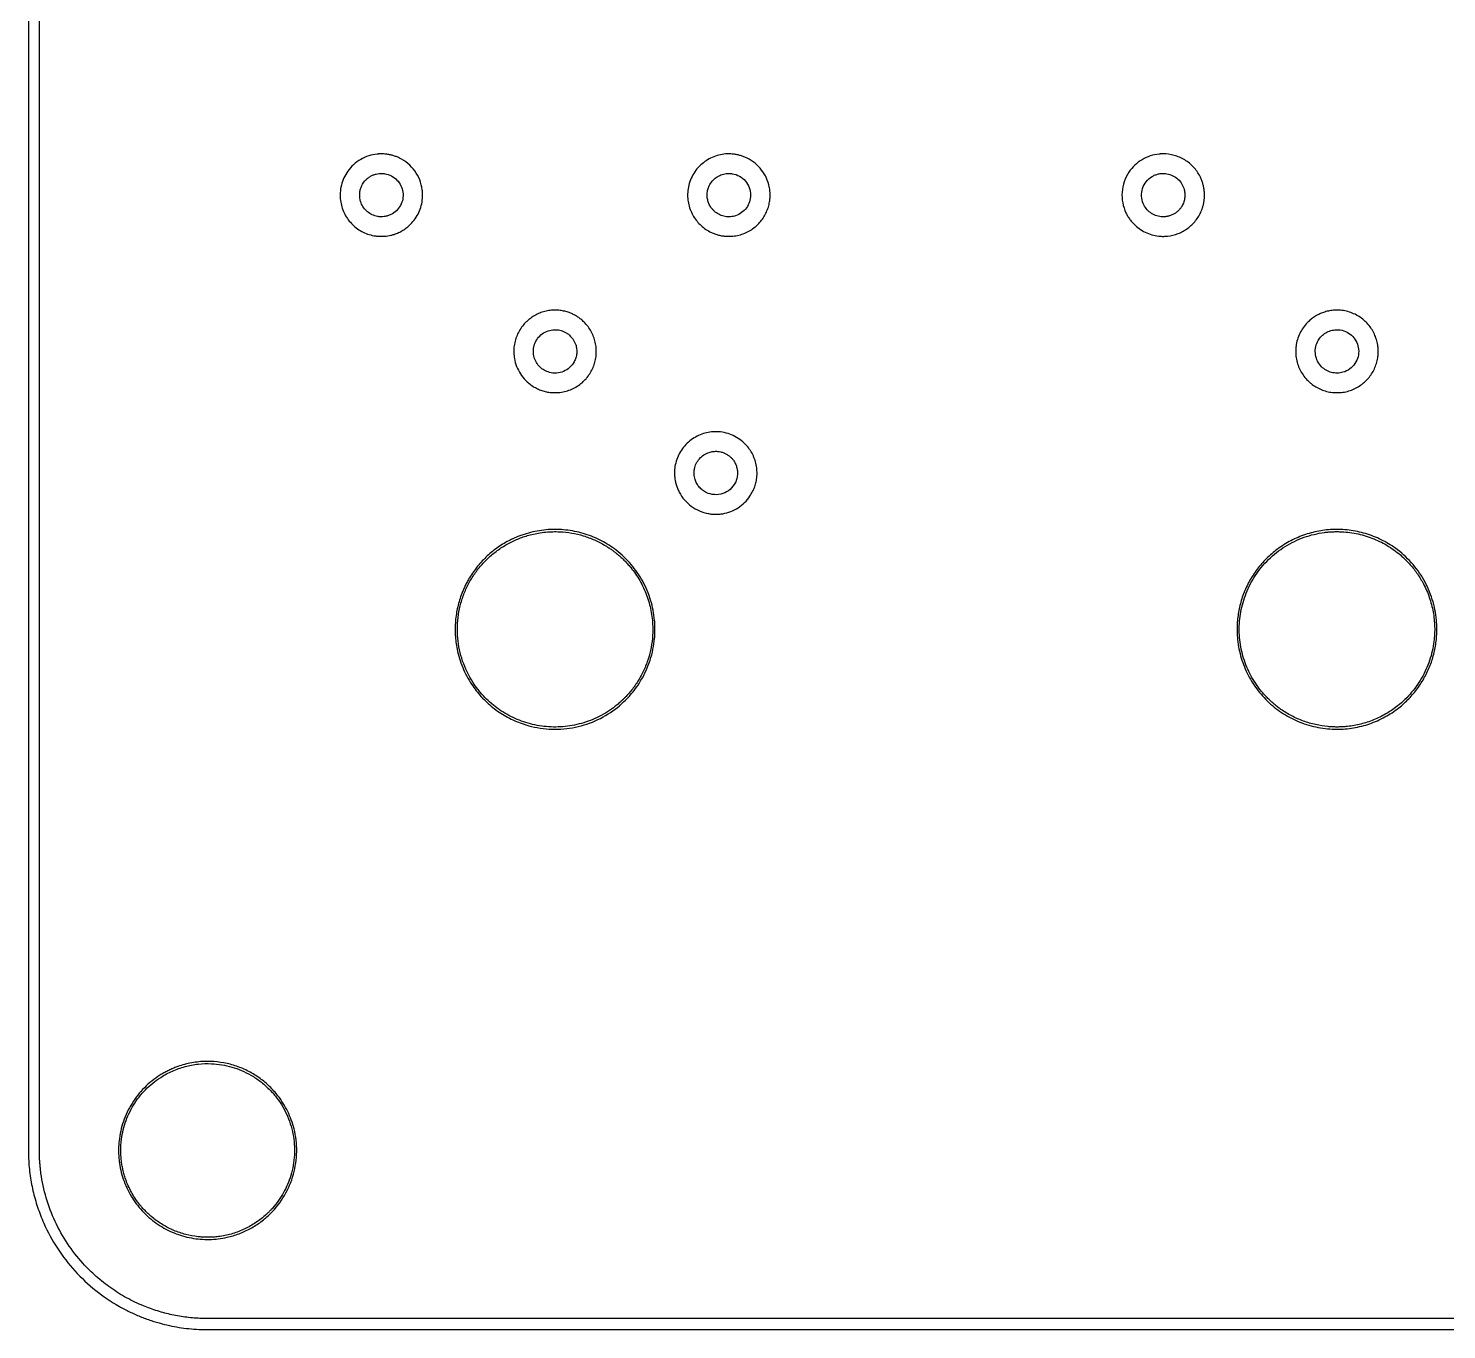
# Model space of a CAD drawing. Extents: x 0 to 24643, y 0 to 50000.
# Drawn here: x 0 to 13354, y 0 to 12256 of the extents above; entities that cross this region are included whole.
import ezdxf

# ---------------------------------------------------------------- set-up
doc = ezdxf.new("R2010")
doc.units = 0

msp = doc.modelspace()

# ---------------------------------------------------------------- linework, layer by layer
for points in [[(23019.260842, 49998.888079, 0.000001), (20714.559307, 49999.172447, 0.000022)], [(17617.631839, 49999.413961, 0.000005), (12334.5, 49999.540123, 0.000007), (8235.163056, 49999.542638, 0.000011)], [(-0.02198, 25000), (-0.020786, 1685.812969, 0.00926), (0.994476, 1631, 0.023135), (14.633169, 1467.652414, 0.024127), (43.221615, 1308.567615, 0.024215), (86.879326, 1153.521795, 0.023688), (145.595092, 1002.256191, 0.040105), (273.738626, 766.457072, 0.039834), (438.140919, 553.569253, 0.039811), (634.32351, 369.334649, 0.039955), (857, 218.767231, 0.016298), (953.154833, 168.451825, 0.015926), (1053.117778, 124.092405, 0.015954), (1155.521761, 86.25902, 0.016502), (1258.990085, 55.496291, 0.013477), (1350.800399, 34.092582, 0.014167), (1442.118238, 18.064067, 0.014056), (1534.874363, 7.132435, 0.012816), (1631, 1.013275, 0.009485), (1685.138813, -0.013929), (12321.642802, -0.020654), (22958.429286, -0.022176, 0.009586)], [(23003.260294, 104.560053), (12344.202408, 104.149824), (1701.862043, 103.7463, -0.008996), (1633, 104.982826, -0.021839), (1491.272163, 116.290784, -0.022459), (1352.404196, 139.870997, -0.022487), (1216.376577, 175.777047, -0.02202), (1083.147985, 223.967911, -0.027949), (925.499121, 299.536515, -0.027597), (776.567115, 392.505926, -0.027573), (638.658433, 501.398114, -0.027787), (513.944617, 624.540037, -0.037603), (368.313656, 811.792491, -0.037468), (252.175152, 1018.96329, -0.037472), (168.267346, 1241.121686, -0.037632), (118.603782, 1473, -0.005192), (114.539703, 1505.244294, -0.005066), (111.109887, 1537.831409, -0.004861), (108.219493, 1571.749234, -0.003999), (105.776363, 1608, -0.014825), (104.361508, 1655.707597), (104.360061, 25000)]]:
    msp.add_lwpolyline(points, format="xyb")
for points in [[(3299.5, 11073.406016, -0.000659), (3297.25655, 11073.188247, -0.000135), (3293.296875, 11072.810232, -0.000142), (3288.696109, 11072.373593, -0.000134), (3284, 11071.930524, 0.055899), (3204.571374, 11055.375497, 0.05258), (3129.020322, 11021.434079, 0.05232), (3061.869101, 10972.283665, 0.054188), (3007.262659, 10910.789344, 0.047006), (2971.037317, 10848.09288, 0.046409), (2946.97564, 10779.468436, 0.046446), (2935.997395, 10707.63619, 0.047239), (2938.567255, 10635.42766, 0.078882), (2973.073087, 10518.698292, 0.078693), (3042.051957, 10418.286435, 0.078711), (3138.665026, 10344.119235, 0.078973), (3253.361398, 10303.547008, 0.009403), (3271.116643, 10300.616505, 0.014541), (3286.557691, 10298.822106, 0.013803), (3302.646485, 10297.871648, 0.007445), (3322.5, 10297.54379, 0.016333), (3355.207838, 10298.559425, 0.022062), (3384.625601, 10301.743667, 0.022441), (3413.250178, 10307.451248, 0.017863), (3443.548075, 10316.078603, 0.028869), (3486.445861, 10332.759172, 0.030527), (3526.313861, 10354.00432, 0.030425), (3563.417039, 10380.01808, 0.02828), (3598.055131, 10410.944869, 0.042657), (3642.543729, 10463.748942, 0.045294), (3676.423127, 10522.328319, 0.045125), (3699.298489, 10586.256238, 0.041735), (3711.092224, 10654.951243, 0.019713), (3711.902835, 10672.118561, 0.008223), (3711.701515, 10695.302695, 0.008239), (3710.734611, 10718.528918, 0.019113), (3709.058054, 10735.884185, 0.060853), (3684.698726, 10828.919645, 0.06179), (3638.739938, 10912.835145, 0.061912), (3573.765537, 10982.839757, 0.061523), (3493.5, 11034.979844, 0.020992), (3463.767281, 11047.945783, 0.021291), (3433.190392, 11058.3054, 0.021005), (3401.446766, 11066.143876, 0.019247), (3368.219759, 11071.56042, 0.020265), (3355.744873, 11072.592971, 0.003802), (3332.8403, 11073.382444, 0.003343), (3309.881628, 11073.845448, 0.027897)], [(6565, 11072.939384, 0.039893), (6500.062197, 11061.994667, 0.042261), (6438.979494, 11040.991244, 0.042288), (6382.331956, 11010.031043, 0.040044), (6330.584599, 10969.474105, 0.045973), (6285.08713, 10919.053638, 0.044461), (6248.991587, 10860.623678, 0.044047), (6223.517682, 10796.186527, 0.043342), (6209.553889, 10727.934375, 0.040532), (6207.549171, 10669.266695, 0.037783), (6214.886505, 10609.616275, 0.037675), (6231.150887, 10551.579786, 0.039743), (6255.722961, 10497.716776, 0.03575), (6286.949226, 10449.94167, 0.036761), (6324.397902, 10407.575775, 0.036795), (6367.612975, 10371.184869, 0.035955), (6416.018376, 10341.210224, 0.023149), (6448.194691, 10326.20827, 0.023367), (6481.521193, 10314.296936, 0.022982), (6516.343957, 10305.383568, 0.020825), (6553, 10299.355717, 0.021138), (6569.579996, 10298.041976, 0.007546), (6593.317736, 10297.526545, 0.007564), (6617.098138, 10297.728909, 0.020668), (6633.874568, 10298.820394, 0.035186), (6690.6452, 10308.954115, 0.036653), (6744.637687, 10326.862062, 0.03669), (6795.386408, 10352.44159, 0.03541), (6842.491265, 10385.435264, 0.018191), (6854.655943, 10396.065477, 0.007843), (6870.113336, 10411.061439, 0.00785), (6885.114236, 10426.557511, 0.017893), (6895.820229, 10438.821329, 0.031566), (6925.675044, 10480.747455, 0.032492), (6949.697184, 10525.706773, 0.032764), (6967.5225, 10573.027801, 0.033338), (6978.890659, 10622, 0.007072), (6981.382746, 10638.795768, 0.015611), (6982.701917, 10651.69185, 0.01369), (6983.306681, 10665.637113, 0.004316), (6983.459589, 10686.5, 0.007104), (6983.10683, 10709.240128, 0.015492), (6982.048935, 10726.646669, 0.016869), (6979.98592, 10743.009369, 0.010189), (6976.496196, 10762.237986, 0.056794), (6949.2157, 10846.423028, 0.057099), (6903.729859, 10922.14722, 0.057102), (6842.297634, 10985.618787, 0.056807), (6768, 11033.677603, 0.021314), (6737.634064, 11047.166796, 0.021804), (6706.456908, 11057.909017, 0.021544), (6674.10468, 11066.002379, 0.019739), (6640.219759, 11071.56042, 0.02049), (6625.585081, 11072.7651, 0.005707), (6602.589256, 11073.449283, 0.005695), (6579.594489, 11073.608862, 0.020697)], [(10661, 11073.342879, -0.00039), (10658.976414, 11073.149604, -0.000068), (10655.15, 11072.787678, -0.000074), (10650.659461, 11072.364214, -0.000066), (10646, 11071.926131, 0.057463), (10563.882168, 11054.559617, 0.054438), (10486.257279, 11018.772958, 0.054189), (10417.865202, 10966.886465, 0.055863), (10363.001773, 10902, 0.064774), (10318.344739, 10812.07281, 0.06481), (10298.193402, 10713.729954, 0.064839), (10303.892426, 10613.54634, 0.064938), (10335.062054, 10518.218985, 0.023589), (10352.235427, 10486.244349, 0.022825), (10372.519919, 10455.664709, 0.023021), (10395.314785, 10427.324028, 0.025112), (10420, 10402.050114, 0.041004), (10472.776595, 10360.665033, 0.04343), (10530.628534, 10329.342454, 0.043289), (10593.197735, 10308.405636, 0.040226), (10660, 10297.900897, 0.015573), (10674.183907, 10297.270408, 0.007457), (10692.419764, 10297.300226, 0.007461), (10710.688737, 10297.875343, 0.015206), (10725, 10298.976634, 0.065524), (10826.098776, 10323.510782, 0.067086), (10916.527514, 10373.254082, 0.06711), (10990.534369, 10445.14519, 0.065647), (11043.51151, 10534.580837, 0.020769), (11053.277631, 10560.359542, 0.017477), (11061.506683, 10588.379402, 0.017165), (11067.903231, 10617.478591, 0.017985), (11072.173215, 10646.5, 0.021893), (11073.295114, 10663.386602, 0.00726), (11073.494751, 10688.212838, 0.007216), (11072.976933, 10712.971574, 0.022824), (11071.63546, 10729.5, 0.019066), (11065.73884, 10764.966718, 0.022514), (11057.393713, 10797.937981, 0.022891), (11046.258236, 10829.549217, 0.021038), (11031.996159, 10860.933619, 0.069247), (10970.714129, 10949.200422, 0.069516), (10887.73302, 11017.247545, 0.069612), (10789.389685, 11059.87709, 0.06976), (10683.195532, 11073.839963, 0.001512), (10675.780052, 11073.754052, 0.001946), (10668.963687, 11073.627929, 0.001485), (10663.251379, 11073.483023, 0.016919)], [(3356, 10887.523115, -0.079061), (3418.183304, 10866.739509, -0.080015), (3470.55653, 10827.741882, -0.08035), (3507.871254, 10774.433266, -0.080696), (3526.408213, 10712.158257, -0.077598), (3524.716325, 10648.61037, -0.078004), (3503.721886, 10588.726332, -0.078127), (3465.428156, 10538.230373, -0.078208), (3413.5, 10501.941775, -0.039573), (3383.064635, 10489.97099, -0.040145), (3351.268796, 10483.014833, -0.040105), (3318.739806, 10481.224977, -0.039327), (3286.123504, 10484.623169, -0.065649), (3236.746141, 10500.632755, -0.063406), (3192.564906, 10529.031816, -0.0634), (3156.906105, 10567.598973, -0.065612), (3132.536501, 10613.445154, -0.037829), (3123.957633, 10643.065859, -0.037127), (3119.87116, 10673.827802, -0.03721), (3120.383173, 10704.788223, -0.038394), (3125.496822, 10735, -0.028653), (3132.149117, 10756.375444, -0.026772), (3141.33068, 10777.354934, -0.026743), (3152.713052, 10797.256096, -0.02843), (3165.943976, 10815.408293, -0.019631), (3172.514271, 10822.810161, -0.008379), (3181.845501, 10832.205656, -0.008283), (3191.377867, 10841.184517, -0.02259), (3198.5, 10847.107942, -0.032233), (3222.422798, 10862.92385, -0.034031), (3247.76063, 10875.215825, -0.034251), (3274.375444, 10883.893111, -0.03356), (3302.107115, 10888.927835, -0.026215), (3312.958277, 10889.580583, -0.008431), (3329.089628, 10889.432216, -0.008429), (3345.205385, 10888.740143, -0.026253)], [(6628, 10887.526823, -0.087003), (6696.062789, 10863.549008, -0.08861), (6751.414478, 10817.954416, -0.08881), (6787.468463, 10756.114464, -0.087897), (6800, 10685.37975, -0.078494), (6790.061714, 10622.463586, -0.078558), (6761.215397, 10565.693595, -0.078519), (6716.248133, 10520.567716, -0.078296), (6659.516267, 10491.451576, -0.06193), (6609.862556, 10481.685952, -0.062371), (6559.452602, 10484.415111, -0.06231), (6511.228652, 10499.497863, -0.061592), (6468, 10526.038062, -0.019389), (6459.980288, 10532.964986, -0.009638), (6450.340081, 10542.321467, -0.009632), (6441.092914, 10552.015806, -0.01994), (6434.331591, 10560, -0.024756), (6424.816108, 10573.519961, -0.018189), (6415.590141, 10589.360388, -0.018185), (6407.536785, 10605.835581, -0.024685), (6401.567079, 10621.275522, -0.048626), (6392.964949, 10659.31393, -0.047597), (6391.782574, 10698.576375, -0.047646), (6398.043601, 10737.314967, -0.048947), (6411.497679, 10773.801272, -0.060835), (6439.339256, 10816.989494, -0.063341), (6476.422382, 10851.546718, -0.063239), (6521.032352, 10875.762914, -0.060311), (6571, 10888.550728, -0.026665), (6582.929197, 10889.468096, -0.010349), (6599.497632, 10889.513418, -0.010356), (6616.064437, 10888.872415, -0.026446)], [(10706.144045, 10888.950865, -0.071783), (10763.01839, 10874.774338, -0.072453), (10813.365437, 10845.122385, -0.072321), (10853.234032, 10802.283121, -0.071107), (10879.528809, 10749.625376, -0.053636), (10888.735395, 10707.259725, -0.053226), (10888.755644, 10663.7932, -0.05322), (10879.599115, 10621.297321, -0.053598), (10861.691826, 10581.799594, -0.032862), (10847.310457, 10560.708449, -0.03032), (10829.924464, 10541.075536, -0.03032), (10810.291551, 10523.689543, -0.032862), (10789.200406, 10509.308174, -0.039929), (10760.615493, 10495.396403, -0.038714), (10729.888591, 10486.034914, -0.038753), (10698.117056, 10481.529164, -0.040199), (10666.423678, 10482.066222, -0.066385), (10613.013859, 10494.56468, -0.067095), (10564.95602, 10520.597022, -0.067236), (10525.588828, 10558.367189, -0.067141), (10497.631594, 10605.245799, -0.089436), (10481.386151, 10676.136404, -0.090036), (10490.987796, 10748.060179, -0.089794), (10525.301519, 10812.174286, -0.088358), (10580.080101, 10860.610102, -0.042084), (10609.042825, 10875.0914, -0.039619), (10640.607086, 10884.866842, -0.039479), (10673.431849, 10889.566902, -0.04109)], [(4926, 9600.883109, 0.032575), (4875.595846, 9593.084081, 0.032687), (4826.690833, 9578.809722, 0.032606), (4779.949455, 9558.242271, 0.032055), (4736, 9531.669709, 0.019918), (4717.177224, 9517.427972, 0.013779), (4697.012547, 9499.915817, 0.013733), (4677.731566, 9481.214714, 0.01903), (4661.581183, 9463.353665, 0.036968), (4627.662835, 9416.161583, 0.037574), (4601.270968, 9364.737956, 0.03744), (4582.795921, 9309.764488, 0.036145), (4572.456896, 9252, 0.020585), (4570.919402, 9227.89128, 0.014308), (4571.085655, 9200.60054, 0.014209), (4572.826537, 9173.057358, 0.01885), (4576.062235, 9148.159099, 0.051733), (4597.136859, 9072.100229, 0.050963), (4633.450798, 9001.577194, 0.050909), (4683.321481, 8939.790952, 0.051399), (4744.5, 8889.578067, 0.027738), (4783.515611, 8866.765224, 0.029748), (4823.93383, 8848.997873, 0.029378), (4866.639686, 8835.976978, 0.025743), (4912.5, 8827.360112, 0.022895), (4927.364998, 8826.041546, 0.00607), (4951.181644, 8825.313737, 0.006218), (4975.162388, 8825.1705, 0.020106), (4991.071884, 8825.913521, 0.035587), (5048.674797, 8835.092423, 0.037563), (5103.327772, 8852.253618, 0.037547), (5154.81878, 8877.406707, 0.035495), (5203, 8910.398962, 0.020396), (5216.314436, 8921.893366, 0.007812), (5233.907058, 8938.903893, 0.007739), (5250.854863, 8956.342826, 0.022268), (5261.863431, 8969.121747, 0.030809), (5293.327377, 9014.624135, 0.03547), (5317.343964, 9061.615608, 0.035526), (5334.448192, 9111.462994, 0.03109), (5345.253567, 9165.5, 0.023406), (5346.987281, 9185.062089, 0.009232), (5347.612486, 9212.089647, 0.009218), (5347.240684, 9239.084881, 0.023819), (5345.687335, 9258.5, 0.032482), (5335.028537, 9313.211748, 0.035418), (5317.57644, 9364.471462, 0.035533), (5293.12508, 9412.607577, 0.033123), (5261.58443, 9458, 0.019143), (5249.780722, 9471.683957, 0.009267), (5233.707374, 9488.307445, 0.009273), (5216.96213, 9504.387721, 0.018383), (5203, 9516.384575, 0.020669), (5174.834592, 9536.995596, 0.02236), (5145.775203, 9554.64043, 0.022517), (5115.449898, 9569.512669, 0.021607), (5083.495034, 9581.823132, 0.014405), (5061.996136, 9588.372501, 0.014422), (5040.163858, 9593.670259, 0.014394), (5018.020501, 9597.709488, 0.014216), (4995.589386, 9600.487386, 0.015554), (4980.541206, 9601.446939, 0.006722), (4960.460848, 9601.831126, 0.006685), (4940.509139, 9601.677829, 0.016835)], [(12288, 9600.892315, 0.03106), (12241.11729, 9593.829546, 0.030176), (12195.005106, 9580.970438, 0.030211), (12150.82801, 9562.671997, 0.031306), (12109.722136, 9539.371143, 0.012728), (12091.33701, 9526.692169, 0.015246), (12074.721867, 9513.805672, 0.01511), (12058.800251, 9499.830508, 0.012109), (12042.5, 9483.871545, 0.04), (12002.954762, 9436.133074, 0.040276), (11971.617551, 9382.812574, 0.040117), (11949.132492, 9324.950292, 0.039019), (11935.920909, 9263.701455, 0.019058), (11934.247921, 9246.38966, 0.008394), (11933.294638, 9223.399009, 0.008404), (11933.113741, 9200.341421, 0.018621), (11933.925639, 9182.780407, 0.036067), (11943.060249, 9124.526831, 0.038253), (11960.372645, 9069.364908, 0.038054), (11985.985395, 9017.230717, 0.034965), (12019.855968, 8968, 0.022179), (12030.609823, 8955.661337, 0.007179), (12047.573436, 8938.361484, 0.007253), (12065.117957, 8921.472952, 0.020513), (12078, 8910.381984, 0.033051), (12123.808137, 8878.791667, 0.0359), (12172.165239, 8854.478041, 0.03574), (12223.702098, 8837.247, 0.032191), (12279, 8826.792624, 0.025988), (12293.797125, 8825.747298, 0.004644), (12321.503553, 8825.490325, 0.004643), (12349.20981, 8825.747975, 0.026009), (12364, 8826.793778, 0.032446), (12419.52417, 8837.326526, 0.035508), (12471.517199, 8854.748545, 0.03586), (12520.066674, 8879.166236, 0.03445), (12565.320128, 8910.563722, 0.016021), (12580.128292, 8923.226836, 0.0112), (12596.022068, 8938.390997, 0.011197), (12611.227322, 8954.25836, 0.015966), (12623.943386, 8969.059487, 0.034214), (12654.890517, 9013.391086, 0.035219), (12679.169838, 9061.113966, 0.034804), (12696.742217, 9112.309481, 0.031823), (12707.682666, 9167, 0.025715), (12709.199215, 9185.364388, 0.007699), (12709.636803, 9213.452009, 0.00771), (12709.208538, 9241.55331, 0.025488), (12707.699514, 9260, 0.032319), (12696.918099, 9313.961157, 0.034399), (12679.424994, 9364.934048, 0.034658), (12655.251907, 9412.681621, 0.033863), (12624.547482, 9457.023552, 0.019493), (12612.677154, 9470.769143, 0.008477), (12595.903889, 9488.127524, 0.008464), (12578.590412, 9504.870831, 0.019996), (12565, 9516.593412, 0.035982), (12517.054022, 9549.382515, 0.037113), (12465.382965, 9574.578633, 0.037168), (12410.629131, 9591.828834, 0.036319), (12353.5, 9600.948552, 0.016503), (12340.420692, 9601.638313, 0.005136), (12320.748276, 9601.8235, 0.005136), (12301.076487, 9601.604543, 0.016507)], [(4990.5, 9415.525333, -0.032489), (5015.299466, 9410.013855, -0.030532), (5039.711784, 9401.2493, -0.030357), (5063.014096, 9389.516947, -0.031208), (5084.5, 9375.145745, -0.027038), (5096.415297, 9364.987145, -0.017081), (5109.222684, 9351.952174, -0.016955), (5121.289375, 9337.871499, -0.023984), (5130.970504, 9324.5, -0.021818), (5136.803604, 9314.65928, -0.010793), (5143.380982, 9301.706261, -0.010793), (5149.394423, 9288.478783, -0.021774), (5153.444767, 9277.768845, -0.051698), (5162.383737, 9236.77901, -0.050842), (5162.797858, 9194.591633, -0.050998), (5154.700626, 9153.310365, -0.052688), (5138.463679, 9115, -0.082179), (5096.278108, 9061.768258, -0.083675), (5039.435453, 9025.357737, -0.083684), (4973.804999, 9009.591319, -0.082224), (4906.208951, 9016.052592, -0.06614), (4857.646849, 9036.097478, -0.064401), (4815.515011, 9068.271309, -0.064441), (4782.976419, 9110.085365, -0.066369), (4762.546482, 9158.400835, -0.012662), (4758.963585, 9172.904933, -0.022971), (4756.885725, 9184.943176, -0.021739), (4755.855131, 9197.557978, -0.010078), (4755.560932, 9214, -0.009013), (4755.882386, 9229.842154, -0.020849), (4756.833154, 9241.700775, -0.022394), (4758.717884, 9252.917338, -0.012052), (4761.988512, 9266.556088, -0.076548), (4786.455097, 9322.502578, -0.075504), (4826.71205, 9368.794705, -0.075054), (4879.13483, 9401.258517, -0.074243), (4939, 9416.955126, -0.024984), (4949.492376, 9417.567058, -0.009014), (4964.438714, 9417.421639, -0.009105), (4979.495545, 9416.729065, -0.022393)], [(12352.440638, 9415.533269, -0.08248), (12416.288111, 9394.485202, -0.082732), (12469.827377, 9353.943192, -0.082643), (12507.373772, 9298.190177, -0.082055), (12524.957999, 9233.144045, -0.088192), (12519.652118, 9163.139541, -0.086554), (12490.56665, 9098.746556, -0.086386), (12441.338137, 9047.904698, -0.087394), (12378.014832, 9016.937949, -0.067189), (12324.32555, 9009.026143, -0.066853), (12270.364301, 9015.607928, -0.066671), (12219.924139, 9036.225235, -0.066198), (12176.551879, 9069.428466, -0.078548), (12139.63321, 9120.229106, -0.077336), (12119.935491, 9180.209441, -0.077256), (12119.38351, 9243.394266, -0.078138), (12138.070632, 9303.5, -0.062933), (12166.487111, 9346.581657, -0.063853), (12204.603557, 9381.000849, -0.063402), (12250.431413, 9404.876979, -0.060552), (12301.5, 9416.980496, -0.026274), (12311.64572, 9417.582008, -0.008771), (12326.519388, 9417.420467, -0.008921), (12341.547308, 9416.725033, -0.022447)], [(6448, 8456.410303, -0.003499), (6445.975991, 8456.190745, -0.000608), (6442.15, 8455.807483, -0.000661), (6437.65946, 8455.36916, -0.000592), (6433, 8454.926131, 0.043885), (6371.015894, 8443.561897, 0.040894), (6310.418235, 8421.388116, 0.040625), (6253.851478, 8389.469205, 0.041976), (6203.85175, 8349.13207, 0.04337), (6159.418063, 8298.609845, 0.043794), (6124.528621, 8241.337833, 0.04342), (6099.907715, 8178.388495, 0.041166), (6085.983514, 8111, 0.02076), (6084.872695, 8097.136937, 0.005908), (6084.297384, 8075.534533, 0.006055), (6084.238554, 8053.73236, 0.01778), (6084.913322, 8038.737107, 0.024064), (6090.039728, 7999.107615, 0.025574), (6098.886235, 7960.96444, 0.0257), (6111.531605, 7924.097454, 0.024831), (6128.01957, 7888.284906, 0.056966), (6177.544911, 7815.100102, 0.057269), (6242.228246, 7755.12525, 0.057111), (6319.006784, 7711.253083, 0.056066), (6404.195128, 7685.551212, 0.023562), (6436.799347, 7681.159512, 0.020761), (6471.084002, 7679.606728, 0.020673), (6505.541829, 7680.902773, 0.022779), (6538.666391, 7685.047669, 0.050657), (6613.513261, 7705.863679, 0.049982), (6683.006157, 7741.370842, 0.050012), (6744.033742, 7789.9379, 0.050846), (6793.826226, 7849.407148, 0.03166), (6819.282715, 7892.640018, 0.031841), (6839.022621, 7938.660556, 0.031959), (6852.698757, 7986.646004, 0.032445), (6860.062734, 8035.741777, 0.019006), (6860.837473, 8052.569054, 0.006656), (6860.708857, 8076.784852, 0.006462), (6859.953404, 8100.723297, 0.022992), (6858.567874, 8116, 0.034201), (6846.442169, 8174.37758, 0.03753), (6826.72131, 8228.706717, 0.037975), (6799.350213, 8278.91208, 0.036726), (6764.425107, 8325, 0.045252), (6712.723245, 8373.989288, 0.04646), (6653.484215, 8412.393163, 0.046162), (6587.807309, 8439.394534, 0.043556), (6517, 8454.541775, 0.020569), (6504.581939, 8455.569313, 0.003588), (6481.0927, 8456.374121, 0.0029), (6457.393094, 8456.878368, 0.032643)], [(6489.5, 8271.945211, -0.035931), (6519.121059, 8267.231886, -0.036671), (6547.554265, 8258.34487, -0.036575), (6574.452473, 8245.372678, -0.035344), (6599.5, 8228.4879, -0.020728), (6606.955519, 8222.14106, -0.008605), (6616.510337, 8212.988392, -0.008633), (6625.786249, 8203.468456, -0.019657), (6632.372443, 8195.895846, -0.045896), (6652.167512, 8165.996687, -0.043991), (6666.503801, 8132.56957, -0.043881), (6674.799027, 8097.065241, -0.04515), (6676.660861, 8061, -0.024404), (6674.686232, 8038.47969, -0.028007), (6670.561072, 8017.288114, -0.028237), (6664.130435, 7996.841603, -0.025609), (6655.254741, 7976.552705, -0.098472), (6606.90539, 7914.242408, -0.097252), (6538.194623, 7874.838245, -0.097289), (6459.708014, 7864.351254, -0.09863), (6383.5, 7884.441822, -0.049989), (6347.879795, 7906.491158, -0.051089), (6317.62927, 7935.028494, -0.051337), (6293.915761, 7968.967541, -0.051457), (6277.635988, 8007, -0.029278), (6271.547899, 8031.549559, -0.030963), (6268.511002, 8056.187465, -0.031044), (6268.543995, 8080.9512, -0.029765), (6271.623169, 8105.876496, -0.068031), (6288.579925, 8157.341721, -0.066705), (6318.808352, 8202.749138, -0.066564), (6359.992024, 8238.674282, -0.067244), (6409.031155, 8262.368227, -0.022931), (6429.33694, 8267.986862, -0.026415), (6449.138957, 8271.41201, -0.026696), (6469.004706, 8272.706651, -0.024421)], [(4916.5, 7535.900916, 0.022475), (4832.462278, 7528.162768, 0.022114), (4748.997058, 7512.889843, 0.022212), (4667.578569, 7490.389863, 0.023191), (4589.665377, 7461.026519, 0.001238), (4572.781872, 7453.703262, 0.005728), (4563.079324, 7449.333172, 0.005921), (4553.622, 7444.805645, 0.001384), (4537.878872, 7436.984187, 0.035351), (4423.941797, 7369.529951, 0.035217), (4320.490125, 7286.619747, 0.035244), (4229.771097, 7190.077872, 0.03553), (4153.778282, 7082, 0.010923), (4133.306224, 7046.240542, 0.010596), (4114.198985, 7009.26062, 0.01067), (4096.80813, 6971.775154, 0.011501), (4081.484076, 6934.5, 0.035174), (4042.414791, 6806.718508, 0.035536), (4021.809178, 6675.158323, 0.035537), (4020.041409, 6542.011076, 0.035183), (4037.110425, 6409.5, 0.024217), (4059.020486, 6322.558657, 0.023913), (4089.311256, 6237.767784, 0.023868), (4127.62455, 6156.100161, 0.023905), (4173.52868, 6078.5, 0.039564), (4264.754202, 5961.216312, 0.039619), (4373.275927, 5859.82477, 0.039597), (4496.491627, 5776.77158, 0.039428), (4631.432334, 5714.045552, 0.059215), (4846.899092, 5661.768812, 0.05913), (5068.724055, 5661.411956, 0.059126), (5284.48325, 5712.984889, 0.059194), (5482.08994, 5813.609193, 0.055721), (5642.219465, 5948.640646, 0.055904), (5768.378989, 6115.560945, 0.055864), (5854.497368, 6306.398741, 0.055489), (5896.480931, 6512, 0.012296), (5899.177151, 6552.80783, 0.010361), (5900.071893, 6596.100928, 0.010371), (5899.172418, 6639.343938, 0.012401), (5896.471364, 6680, 0.051027), (5859.285126, 6870.169223, 0.051593), (5784.432647, 7048.120774, 0.051598), (5674.741951, 7206.962321, 0.051058), (5534.5, 7340.601956, 0.044669), (5395.963445, 7429.397408, 0.043684), (5242.840042, 7492.948631, 0.043676), (5080.979042, 7528.938162, 0.044622)], [(5003.5, 7514.977533, -0.030478), (5115.618467, 7502.6575, -0.030644), (5225.20016, 7476.808726, -0.030646), (5330.791896, 7437.762132, -0.030495), (5431, 7386.045437, -0.010341), (5457.565463, 7369.460746, -0.007814), (5486.06045, 7350.199571, -0.0078), (5514.012902, 7330.005583, -0.010135), (5538.942168, 7310.597942, -0.013523), (5573.642695, 7280.84337, -0.011913), (5608.217898, 7248.002178, -0.011877), (5641.305292, 7213.435503, -0.013192), (5671.540566, 7178.5, -0.041445), (5756.941894, 7054.781161, -0.041), (5821.122026, 6918.234876, -0.04097), (5862.197711, 6772.949607, -0.041255), (5878.909364, 6623.25, -0.030092), (5875.320577, 6509.200285, -0.031324), (5858.022934, 6397.951347, -0.031344), (5826.976864, 6289.800552, -0.030214), (5782.343573, 6185, -0.013028), (5757.851399, 6138.980559, -0.014486), (5731.804494, 6095.929954, -0.014527), (5703.376964, 6054.567098, -0.013253), (5671.742803, 6013.611922, -0.006069), (5656.872883, 5995.825781, -0.007852), (5642.780217, 5979.892554, -0.007316), (5627.420837, 5963.553776, -0.004301), (5608.603361, 5944.445947, -0.003928), (5590.38198, 5926.54252, -0.007157), (5575.181554, 5912.255618, -0.007699), (5560.359818, 5899.13172, -0.005518), (5543.408333, 5884.903324, -0.048544), (5394.892955, 5785.41327, -0.048671), (5230.108421, 5716.527112, -0.048682), (5055.151049, 5680.804997, -0.04861), (4876.5, 5679.558289, -0.047346), (4705.588011, 5711.50488, -0.047353), (4543.745412, 5775.031355, -0.047347), (4396.726716, 5867.881651, -0.04731), (4269.757391, 5986.752948, -0.060569), (4144.163015, 6169.239736, -0.060346), (4065.766726, 6376.728254, -0.060375), (4039.202766, 6596.839617, -0.060737), (4066.09144, 6816.462206, -0.029854), (4099.3977, 6923.059373, -0.030464), (4144.977112, 7024.18916, -0.030411), (4202.592408, 7119.193166, -0.029522), (4271.835106, 7207.5, -0.012114), (4286.680045, 7223.491509, -0.003557), (4310.229658, 7247.317066, -0.003514), (4334.041778, 7270.736298, -0.012903), (4349.591667, 7285.056302, -0.028544), (4438.483582, 7354.241058, -0.030421), (4532.86523, 7411.262989, -0.030543), (4633.106433, 7456.21882, -0.029269), (4739.5, 7489.363376, -0.018908), (4803.791803, 7502.775685, -0.017785), (4870.237589, 7511.617279, -0.017742), (4937.315184, 7515.730301, -0.018569)], [(12279, 7535.924114, 0.039211), (12131.529009, 7517.378648, 0.039446), (11989.065741, 7476.052622, 0.039486), (11854.996644, 7412.916653, 0.03947), (11732.5, 7329.481231, 0.03522), (11634.353235, 7238.550294, 0.035703), (11550.424444, 7135.135291, 0.035707), (11482.069895, 7020.84352, 0.035245), (11430.33406, 6897.5, 0.016804), (11411.798208, 6836.07864, 0.01737), (11397.657311, 6774.222779, 0.017239), (11387.757711, 6711.088319, 0.016003), (11381.931022, 6645.834832, 0.013036), (11381.145277, 6620.483583, 0.004269), (11381.280696, 6583.107401, 0.004219), (11382.047208, 6545.900645, 0.014056), (11383.443136, 6521.5, 0.022002), (11395.038255, 6432.291506, 0.023591), (11414.254255, 6346.529622, 0.023754), (11441.315383, 6263.507938, 0.022994), (11476.3866, 6182.5, 0.046006), (11566.010991, 6035.164167, 0.045909), (11681.122288, 5906.588363, 0.045934), (11817.699938, 5801.23651, 0.046159), (11971, 5722.78936, 0.023519), (12056.057877, 5693.302801, 0.023856), (12143.107924, 5672.095393, 0.023902), (12231.618803, 5659.308964, 0.023822), (12321.046083, 5655.009562, 0.041762), (12477.405874, 5668.02838, 0.041728), (12629.473479, 5706.850073, 0.041721), (12773.005441, 5770.389556, 0.041723), (12903.995276, 5856.875306, 0.017458), (12952.253117, 5897.675634, 0.016694), (12998.297045, 5942.336594, 0.016665), (13041.336781, 5990.051193, 0.017244), (13080.594453, 6040, 0.032927), (13147.288219, 6145.018555, 0.033128), (13199.46647, 6257.675217, 0.033086), (13236.362815, 6376.376182, 0.032659), (13257.475162, 6499.422912, 0.013815), (13260.821951, 6542.799676, 0.011011), (13262.105643, 6589.71404, 0.010945), (13261.322801, 6636.998432, 0.01305), (13258.446594, 6681.5, 0.053464), (13219.141242, 6877.954183, 0.053518), (13139.082214, 7061.537442, 0.053431), (13021.737648, 7224.207853, 0.052952), (12872.264169, 7358.867822, 0.042868), (12738.083318, 7439.632286, 0.041551), (12590.711526, 7497.315803, 0.041528), (12435.746715, 7529.863122, 0.042709)], [(12365.5, 7514.971266, -0.04207), (12520.416851, 7494.261531, -0.042651), (12668.942864, 7447.953108, -0.042581), (12807.678279, 7377.026627, -0.041647), (12933.5, 7283.160448, -0.012294), (12949.736325, 7268.071529, -0.003751), (12973.559341, 7244.463006, -0.003728), (12996.981506, 7220.546761, -0.012748), (13011.692901, 7204.5, -0.013496), (13047.43126, 7161.156449, -0.014761), (13079.686306, 7117.19679, -0.014973), (13108.874732, 7072.012892, -0.014809), (13135.418784, 7025, -0.037899), (13191.187649, 6896.198923, -0.03817), (13226.717401, 6760.759836, -0.038185), (13241.236225, 6621.544049, -0.037992), (13234.457659, 6481.5, -0.050256), (13193.450431, 6302.117092, -0.050149), (13117.461003, 6134.3855, -0.050127), (13009.561548, 5985.073957, -0.05012), (12874.102737, 5860.213723, -0.034764), (12767.414619, 5791.067299, -0.034503), (12651.911966, 5737.173712, -0.034534), (12530.199277, 5699.716235, -0.034971), (12405, 5679.562915, -0.011626), (12363.861357, 5676.825769, -0.010814), (12321.634354, 5675.915266, -0.010828), (12279.465115, 5676.831478, -0.01174), (12238.5, 5679.574363, -0.032644), (12120.371108, 5698.104901, -0.032448), (12005.414711, 5731.876198, -0.032459), (11895.832453, 5780.222913, -0.03272), (11793.735021, 5842.233136, -0.01002), (11760.80828, 5866.304704, -0.012408), (11731.186281, 5890.069671, -0.012143), (11702.264788, 5915.704363, -0.008927), (11671.433205, 5945.443399, -0.010155), (11637.918198, 5980.335501, -0.01384), (11609.245834, 6013.206524, -0.014092), (11582.837969, 6047.133123, -0.01117), (11556.185453, 6085.194089, -0.047975), (11472.816429, 6240.489147, -0.04805), (11420.624306, 6408.745066, -0.048026), (11401.490373, 6583.949617, -0.047829), (11416.084557, 6759.835516, -0.025518), (11437.002698, 6849.41821, -0.024955), (11467.063553, 6937.088809, -0.02493), (11505.744714, 7021.415515, -0.02534), (11552.437488, 7101, -0.053979), (11678.259739, 7253.726543, -0.053809), (11833.979003, 7376.16576, -0.053865), (12012.077175, 7462.456429, -0.054314), (12204, 7508.413921, -0.010743), (12244.623626, 7512.696146, -0.01074), (12285.39818, 7515.229844, -0.010842), (12325.848595, 7515.994328, -0.011505)], [(1656, 2525.921054, 0.02114), (1588.729308, 2520.66946, 0.020103), (1520.991528, 2509.711435, 0.020076), (1454.259538, 2493.32955, 0.020936), (1390, 2471.839143, 0.012758), (1350.957896, 2455.785327, 0.012173), (1312.161986, 2437.522107, 0.012206), (1274.410404, 2417.447348, 0.013019), (1238.5, 2395.961672, 0.056291), (1092.279273, 2278.279052, 0.056099), (975.798808, 2130.823478, 0.0561), (895.012281, 1961.167936, 0.056298), (854.081222, 1778, 0.005586), (851.850325, 1754.881781, 0.008801), (850.507033, 1734.990711, 0.008252), (849.812998, 1714.172546, 0.004205), (849.592858, 1688, 0.006675), (850.039813, 1654.522964, 0.010785), (851.414627, 1626.063645, 0.011043), (853.985566, 1598.174687, 0.007463), (858.092306, 1566.5, 0.052832), (901.248964, 1397.078596, 0.052297), (979.051164, 1239.84292, 0.052266), (1087.834354, 1102.088971, 0.052644), (1222.575149, 990.259085, 0.050457), (1372.353164, 910.997816, 0.050479), (1534.949585, 863.356566, 0.050567), (1703.525545, 849.314947, 0.050992), (1871, 869.481923, 0.034587), (1984.361673, 903.419788, 0.035349), (2091.106128, 952.465749, 0.035392), (2189.758049, 1015.994939, 0.034857), (2279, 1093.100352, 0.064701), (2411.366853, 1263.892633, 0.064699), (2495.68903, 1462.844355, 0.064687), (2526.37521, 1676.772666, 0.064636), (2501.394319, 1891.5, 0.026066), (2475.950782, 1974.625748, 0.025932), (2441.959049, 2054.79938, 0.025919), (2399.831191, 2131.062793, 0.025976), (2350.066948, 2202.5, 0.018283), (2312.677445, 2247.165901, 0.016811), (2271.0993, 2290.291298, 0.016862), (2226.861691, 2330.38685, 0.018726), (2181.5, 2365.968387, 0.036627), (2075.09248, 2431.865941, 0.037614), (1961.129636, 2480.866477, 0.037524), (1840.850762, 2512.331539, 0.036087), (1715.630939, 2525.998349, 0.001511), (1697.093836, 2526.620462, 0.007956), (1686.911232, 2526.769286, 0.007395), (1676.428638, 2526.600655, 0.00119)], [(1723.5, 2504.997516, -0.028546), (1821.684601, 2494.686335, -0.030178), (1916.211977, 2473.344683, -0.03026), (2007.246934, 2440.846072, -0.029038), (2095, 2397.210321, -0.016476), (2141.037954, 2368.828172, -0.017197), (2184.437764, 2337.857782, -0.01708), (2225.877271, 2303.771284, -0.015775), (2266.040913, 2266.049924, -0.005089), (2283.064091, 2248.669707, -0.008039), (2297.267375, 2233.385747, -0.008229), (2310.731561, 2217.917176, -0.005694), (2325.47072, 2200, -0.060788), (2429.917481, 2031.753896, -0.060812), (2490.823783, 1843.349512, -0.060802), (2504.623974, 1645.797452, -0.060732), (2470.516492, 1450.645477, -0.026448), (2440.784978, 1368.488761, -0.027006), (2402.725017, 1290.518399, -0.026854), (2356.257787, 1216.69842, -0.025506), (2301.394151, 1146.948535, -0.01274), (2287.241899, 1131.54175, -0.004253), (2265.780734, 1109.715575, -0.004256), (2243.944389, 1088.250976, -0.012677), (2228.5, 1074.065111, -0.036211), (2130.393314, 1000.223438, -0.037209), (2023.519586, 942.055681, -0.037394), (1909.723627, 900.608168, -0.037371), (1791, 876.562624, -0.00571), (1764.015349, 873.481099, -0.010926), (1742.280838, 871.729172, -0.010197), (1719.53622, 870.860195, -0.004318), (1689, 870.580524, -0.003306), (1660.237693, 870.755679, -0.009059), (1639.930476, 871.381729, -0.010196), (1621.049707, 872.692796, -0.005268), (1597.5, 875.061739, -0.036071), (1481.635416, 896.493298, -0.036089), (1370.073548, 934.352557, -0.036057), (1265.02302, 987.898675, -0.035866), (1168.557814, 1056.065998, -0.01297), (1140.860368, 1080.008712, -0.010409), (1112.287543, 1107.142476, -0.010421), (1084.911248, 1135.399495, -0.01312), (1060.822586, 1162.726944, -0.019841), (1021.470746, 1213.791455, -0.0195), (986.0494, 1268.104146, -0.019486), (954.943922, 1325.050509, -0.019744), (928.513399, 1384, -0.015007), (912.767955, 1426.869309, -0.013777), (899.13158, 1471.837692, -0.013734), (887.950687, 1517.643592, -0.014647), (879.568181, 1563.024918, -0.016274), (873.401965, 1613.813519, -0.015374), (870.404027, 1665.868553, -0.015378), (870.61104, 1717.9956, -0.016304), (874.050375, 1769, -0.056178), (912.758893, 1948.691597, -0.056324), (990.475542, 2115.090642, -0.056344), (1103.336072, 2259.899116, -0.056294), (1245.706431, 2375.906946, -0.038793), (1356.305383, 2435.426168, -0.038087), (1475.442911, 2477.571864, -0.038217), (1599.187633, 2501.047568, -0.039682)]]:
    msp.add_lwpolyline(points, format="xyb", close=True)

doc.saveas('drawing.dxf')
